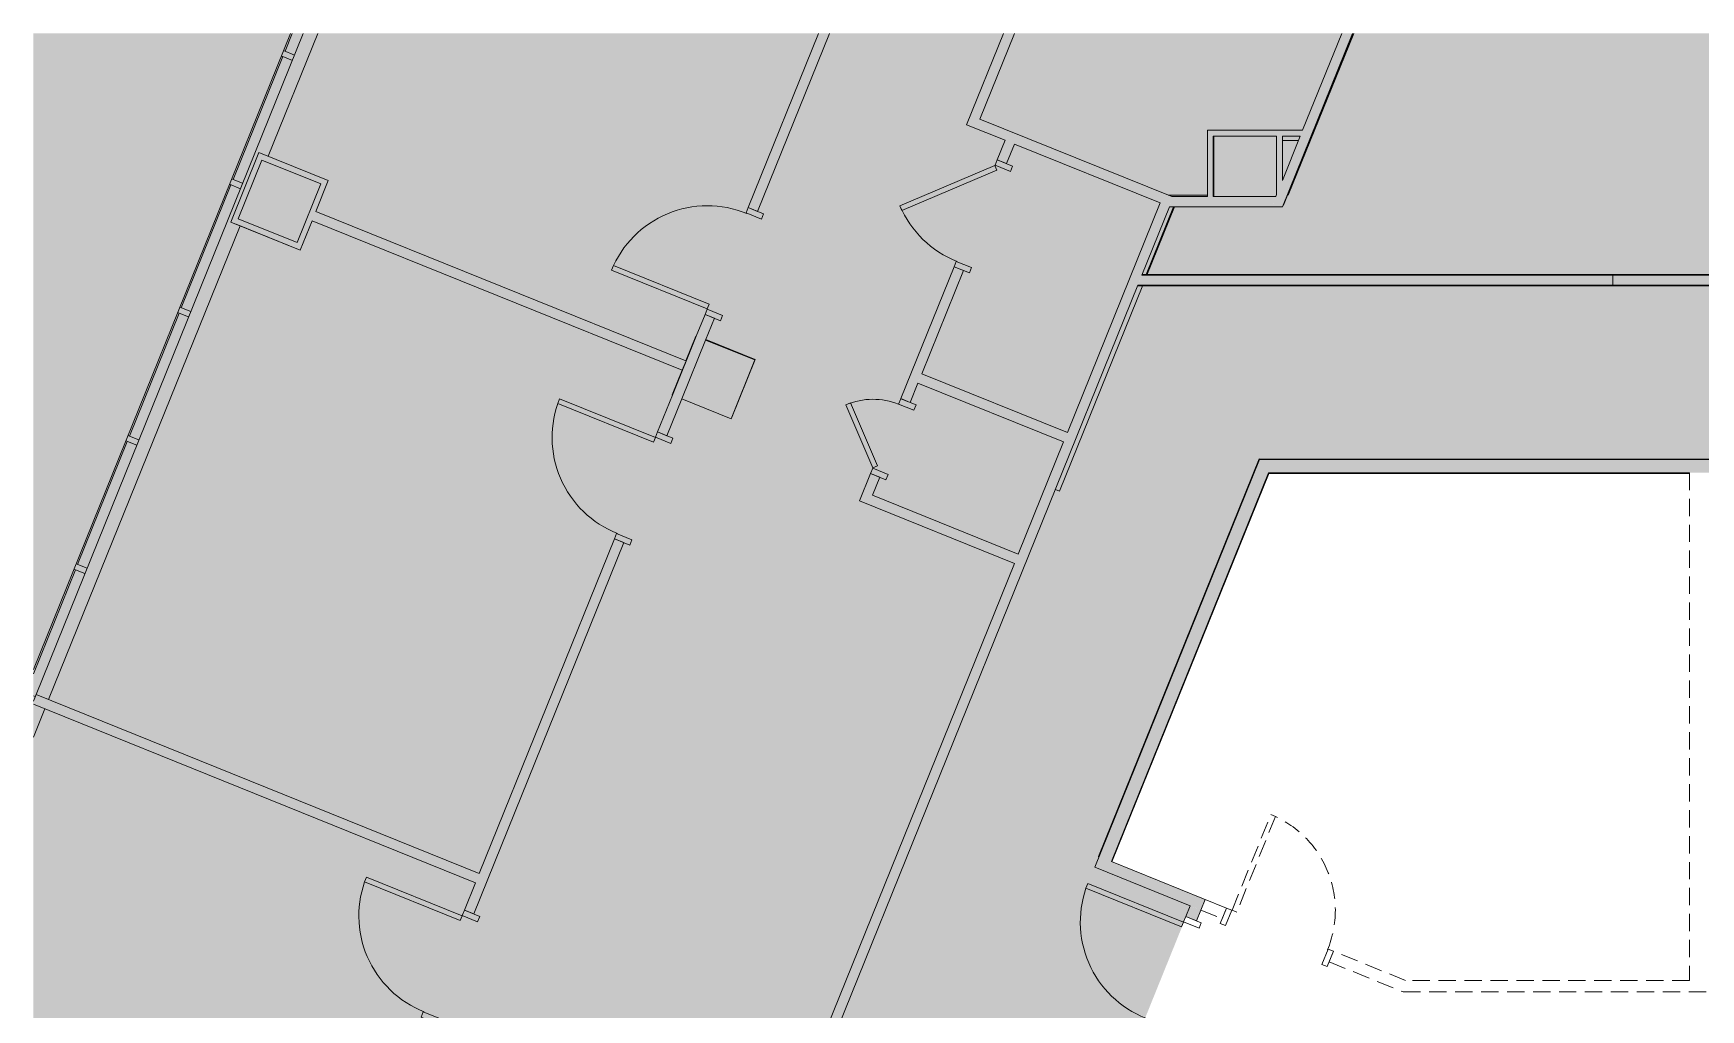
# Model space of a CAD drawing. Header units: inches. Extents: x 301 to 1681, y -483 to 1030.
# Drawn here: x 301 to 880, y 692 to 1030 of the extents above; entities that cross this region are included whole.
import ezdxf

# ---------------------------------------------------------------- set-up
doc = ezdxf.new("R2010")
doc.units = ezdxf.units.IN
doc.header["$LTSCALE"] = 48
doc.header["$MEASUREMENT"] = 0
doc.linetypes.add('Demolished', pattern=[0.1875, 0.125, -0.0625])
for name, color, linetype, lineweight in [('8th floor - 800-805 background_dwg', 8, 'Continuous', 9), ('A-DETL-GENF', 247, 'Continuous', 9), ('A-DOOR', 8, 'Continuous', 13), ('A-DOOR-FRAM', 8, 'Continuous', 20), ('A-WALL', 8, 'Continuous', 13), ('A-Wall-Bldg', 8, 'Continuous', 9), ('A-Wall-Exst', 8, 'Continuous', 9), ('A-WALL-PATT', 8, 'Continuous', 13), ('I-WALL', 8, 'Continuous', 13)]:
    doc.layers.add(name, color=color, linetype=linetype, lineweight=lineweight)

# ---------------------------------------------------------------- blocks, each defined once
blk = doc.blocks.new('Single Flush - OTJ_SOLIDFLUSH_ALUM-4827087-FIRST FLOOR DEMOLITION')
at = {"layer": 'A-DOOR'}
for p, q in [((16.15625, -1.75), (17.90625, -1.75)), ((16.15625, -37.5625), (16.15625, -1.75)), ((17.90625, -1.75), (17.90625, -37.5625)), ((17.90625, -37.5625), (16.15625, -37.5625))]:
    blk.add_line(p, q, dxfattribs=at)
blk.add_arc((17.90625, -1.75), 35.8125, 179.5, 270, dxfattribs=at)
at = {"layer": 'A-DOOR-FRAM'}
for p, q in [((-20, 4), (-20, -1.75)), ((-20, 4), (-18, 4)), ((-18, 4), (-18, -1.75)), ((18.000004, 4), (18.000004, -1.75)), ((18.000004, 4), (20.000004, 4)), ((20.000004, 4), (20.000004, -1.75)), ((-20, -1.75), (-18, -1.75)), ((18.000004, -1.75), (20.000004, -1.75))]:
    blk.add_line(p, q, dxfattribs=at)
blk = doc.blocks.new('Single Flush - OTJ_SOLIDFLUSH_ALUM-4827086-FIRST FLOOR DEMOLITION')
at = {"layer": 'A-DOOR'}
for p, q in [((16.15625, 37.5625), (16.15625, 1.75)), ((17.90625, 37.5625), (16.15625, 37.5625)), ((17.90625, 1.75), (17.90625, 37.5625)), ((16.15625, 1.75), (17.90625, 1.75))]:
    blk.add_line(p, q, dxfattribs=at)
blk.add_arc((17.90625, 1.75), 35.8125, 90, 180.5, dxfattribs=at)
at = {"layer": 'A-DOOR-FRAM'}
for p, q in [((-20, -4), (-20, 1.75)), ((-20, 1.75), (-18, 1.75)), ((-18, -4), (-18, 1.75)), ((18.000004, -4), (18.000004, 1.75)), ((18.000004, 1.75), (20.000004, 1.75)), ((20.000004, -4), (20.000004, 1.75)), ((-20, -4), (-18, -4)), ((18.000004, -4), (20.000004, -4))]:
    blk.add_line(p, q, dxfattribs=at)
blk = doc.blocks.new('Single Flush - OTJ_SOLIDFLUSH_ALUM 2_-4914806-FIRST FLOOR DEMOLITION')
at = {"layer": 'A-DOOR'}
for p, q in [((-6.17, -17.35), (10.67, -0.51)), ((11.91, -1.75), (-4.93, -18.59)), ((10.67, -0.51), (11.91, -1.75)), ((-4.93, -18.59), (-6.17, -17.35))]:
    blk.add_line(p, q, dxfattribs=at)
blk.add_arc((11.91, -1.75), 23.81, 179.5, 225, dxfattribs=at)
at = {"layer": 'A-DOOR-FRAM'}
for p, q in [((-14, 4), (-14, -1.75)), ((-14, 4), (-12, 4)), ((-12, 4), (-12, -1.75)), ((12, 4), (12, -1.75)), ((12, 4), (14, 4)), ((14, 4), (14, -1.75)), ((-14, -1.75), (-12, -1.75)), ((12, -1.75), (14, -1.75))]:
    blk.add_line(p, q, dxfattribs=at)
blk = doc.blocks.new('Single Flush - OTJ_SOLIDFLUSH_ALUM-4852181-FIRST FLOOR DEMOLITION')
at = {"layer": 'A-DOOR'}
for p, q in [((-7.42, 27.07), (-8.65, 25.84)), ((-8.65, 25.84), (16.67, 0.51)), ((17.91, 1.75), (-7.42, 27.07)), ((16.67, 0.51), (17.91, 1.75))]:
    blk.add_line(p, q, dxfattribs=at)
blk.add_arc((17.91, 1.75), 35.81, 135, 180.5, dxfattribs=at)
at = {"layer": 'A-DOOR-FRAM'}
for p, q in [((-20, -4), (-20, 1.75)), ((-20, 1.75), (-18, 1.75)), ((-18, -4), (-18, 1.75)), ((18, -4), (18, 1.75)), ((18, 1.75), (20, 1.75)), ((20, -4), (20, 1.75)), ((-20, -4), (-18, -4)), ((18, -4), (20, -4))]:
    blk.add_line(p, q, dxfattribs=at)
blk = doc.blocks.new('Single Flush - OTJ_SOLIDFLUSH_ALUM-5004453-FIRST FLOOR DEMOLITION')
at = {"layer": 'A-DOOR'}
for p, q in [((16.15625, 37.8125), (16.15625, 2)), ((17.90625, 37.8125), (16.15625, 37.8125)), ((17.90625, 2), (17.90625, 37.8125)), ((16.15625, 2), (17.90625, 2))]:
    blk.add_line(p, q, dxfattribs=at)
blk.add_arc((17.90625, 2), 35.8125, 90, 180.5, dxfattribs=at)
at = {"layer": 'A-DOOR-FRAM'}
for p, q in [((-20, -3.75), (-20, 2)), ((-20, 2), (-18, 2)), ((-18, -3.75), (-18, 2)), ((18.000004, -3.75), (18.000004, 2)), ((18.000004, 2), (20.000004, 2)), ((20.000004, -3.75), (20.000004, 2)), ((-20, -3.75), (-18, -3.75)), ((18.000004, -3.75), (20.000004, -3.75))]:
    blk.add_line(p, q, dxfattribs=at)
blk = doc.blocks.new('Single Flush - OTJ_SOLIDFLUSH_ALUM-V5-FIRST FLOOR DEMOLITION')
at = {"layer": 'A-DOOR', "linetype": 'Demolished'}
for p, q in [((16.15625, -2), (17.90625, -2)), ((16.15625, -37.8125), (16.15625, -2)), ((17.90625, -2), (17.90625, -37.8125)), ((17.90625, -37.8125), (16.15625, -37.8125))]:
    blk.add_line(p, q, dxfattribs=at)
blk.add_arc((17.90625, -2), 35.8125, 179.5, 270, dxfattribs=at)
at = {"layer": 'A-DOOR-FRAM', "linetype": 'Demolished'}
for p, q in [((-20, 3.75), (-20, -2)), ((-20, 3.75), (-18, 3.75)), ((-18, 3.75), (-18, -2)), ((18.000004, 3.75), (18.000004, -2)), ((18.000004, 3.75), (20.000004, 3.75)), ((20.000004, 3.75), (20.000004, -2)), ((-20, -2), (-18, -2)), ((18.000004, -2), (20.000004, -2))]:
    blk.add_line(p, q, dxfattribs=at)
blk = doc.blocks.new('8th floor - 800-805 background_dwg-4807125-FIRST FLOOR DEMOLITION')
at = {"layer": 'A-Wall-Bldg'}
for points in [[(710.71, 973.58), (710.98, 973.58), (710.98, 994.59), (710.71, 994.59), (710.71, 973.58)], [(543.61, 896.75), (551.85, 917.14), (534.74, 924.06), (534.65, 923.85), (551.71, 916.95), (543.55, 896.77)]]:
    blk.add_hatch(color=256, dxfattribs=at).paths.add_polyline_path(points, flags=0)
for p, q in [((301.48, 809.63), (390.63, 1030.23)), ((302.43, 800.94), (395.1, 1030.23)), ((382.92, 987.58), (400.16, 1030.23)), ((388.77, 1024.04), (391.27, 1030.23)), ((388.22, 1024.26), (392.06, 1022.71)), ((370.78, 979.54), (388.02, 1022.19)), ((391.31, 1020.86), (387.47, 1022.41)), ((352.79, 935.04), (370.03, 977.69)), ((373.33, 976.35), (369.49, 977.91)), ((370.24, 979.76), (374.08, 978.21)), ((306.77, 799.18), (373.18, 963.47)), ((394.04, 955.04), (371.79, 964.03)), ((334.81, 890.54), (352.04, 933.18)), ((355.34, 931.85), (351.5, 933.4)), ((352.25, 935.26), (356.09, 933.71)), ((531.37, 925.17), (531.45, 925.39)), ((334.26, 890.76), (338.1, 889.2)), ((316.82, 846.03), (334.06, 888.68)), ((337.35, 887.35), (333.52, 888.9)), ((319.37, 842.85), (315.53, 844.4)), ((316.28, 846.25), (320.12, 844.7)), ((301.48, 808.07), (316.07, 844.18)), ((301.48, 800.46), (302.13, 800.2)), ((301.48, 786.07), (305.46, 795.94))]:
    blk.add_line(p, q, dxfattribs=at)
at = {"layer": 'A-Wall-Bldg', "flags": 128}
blk.add_lwpolyline([(534.74, 924.06), (551.85, 917.14), (543.61, 896.75), (543.55, 896.77)], dxfattribs=at)
at = {"layer": 'A-Wall-Exst'}
for p, q in [((736.75, 974.06), (759.44, 1030.23)), ((734.71, 993.09), (740.31, 993.09)), ((708.71, 974.1), (695.05, 974.1)), ((687.7, 946.36), (697.28, 970.08)), ((726.65, 882.61), (726.65, 882.11)), ((675.57, 742.9), (730.1, 877.81)), ((729.82, 877.61), (875.89, 877.61)), ((670.89, 744.67), (671.08, 744.59))]:
    blk.add_line(p, q, dxfattribs=at)
at = {"layer": 'A-Wall-Exst', "flags": 128}
for points in [[(734.99, 970.6), (735.11, 970.6), (745.05, 995.28), (759.12, 1030.23)], [(655.96, 872.05), (657.42, 871.46), (686.28, 942.86)], [(684.46, 942.61), (733.34, 942.61), (733.34, 942.86)], [(733.34, 946.36), (733.34, 946.61), (686.08, 946.61)], [(905.1, 946.58), (733.34, 946.58), (733.34, 946.36)], [(733.34, 942.86), (733.34, 942.61), (908.67, 942.61), (996.71, 942.61), (1022.72, 942.61), (1166.7, 942.61), (1166.7, 942.86)], [(727.09, 882.43), (726.65, 882.61), (670.89, 744.67)], [(1577.02, 877.49), (1577.03, 877.49), (1577.03, 882.49), (1577.02, 882.49), (726.65, 882.49)]]:
    blk.add_lwpolyline(points, dxfattribs=at)
at = {"layer": 'A-WALL-PATT'}
for p, q in [((710.98, 994.32), (710.71, 994.59)), ((710.71, 994.59), (710.98, 994.32)), ((733.34, 942.61), (733.34, 942.86)), ((733.34, 942.86), (733.34, 942.61)), ((657.42, 871.46), (655.96, 872.05)), ((671.08, 744.59), (670.89, 744.67))]:
    blk.add_line(p, q, dxfattribs=at)
at = {"layer": 'A-WALL-PATT', "flags": 128}
for points in [[(744.96, 995.27), (745.05, 995.28)], [(733.34, 946.36), (733.34, 946.61)]]:
    blk.add_lwpolyline(points, close=True, dxfattribs=at)
for points in [[(735.02, 970.67), (735.11, 970.59), (735.06, 970.77)], [(735.06, 970.77), (735.11, 970.59), (735.02, 970.67)], [(726.65, 882.11), (726.65, 882.61), (727.08, 882.43)]]:
    blk.add_lwpolyline(points, dxfattribs=at)
at = {"layer": 'I-WALL'}
blk.add_line((687.49, 946.55), (697, 970.08), dxfattribs=at)

msp = doc.modelspace()

# ---------------------------------------------------------------- hatches: boundary and pattern name
at = {"layer": 'A-DETL-GENF'}
h = msp.add_hatch(color=256, dxfattribs=at)
h.paths.add_polyline_path([(301.48, -483.15), (1680.82, -483.15), (1680.82, 367.05), (1667.06, 372.61), (1675.3, 393.01), (1680.82, 390.78), (1680.82, 1030.23), (1594.71, 1030.23), (1594.71, 1021.49), (1579.71, 1021.5), (1579.71, 1030.23), (1474.71, 1030.23), (1474.72, 946.5), (1579.7, 946.5), (1579.7, 979.5), (1583.69, 979.45), (1583.71, 979.49), (1594.71, 979.44), (1602.63, 978.69), (1602.73, 962.72), (1603.01, 962.57), (1602.84, 946.49), (1598.83, 946.49), (1598.83, 942.49), (1508.4, 942.5), (1404.71, 942.52), (1404.71, 947.51), (1460.7, 947.51), (1460.7, 962.51), (1470.71, 962.51), (1470.71, 1030.23), (1171.71, 1030.23), (1171.71, 973.55), (1276.05, 973.53), (1276.05, 947.53), (1317.55, 947.52), (1317.55, 942.53), (1166.7, 942.54), (1166.7, 942.86), (889.38, 942.86), (889.38, 946.36), (905.1, 946.36), (905.1, 1030.23), (759.08, 1030.23), (734.78, 970.08), (695.56, 970.08), (685.98, 946.36), (849.38, 946.36), (849.38, 942.86), (684.56, 942.86), (448.58, 358.79), (445.34, 360.1), (641.79, 846.33), (588.01, 868.05), (591.85, 877.56), (595.1, 876.25), (592.57, 869.99), (643.1, 849.57), (658.83, 888.51), (608.3, 908.93), (605.58, 902.21), (602.34, 903.52), (620.83, 949.27), (624.07, 947.96), (609.61, 912.17), (660.14, 891.76), (692.33, 971.42), (641.79, 991.81), (639.05, 985.05), (635.81, 986.36), (638.55, 993.15), (625.19, 998.55), (637.99, 1030.23), (577.63, 1030.23), (552.68, 968.48), (549.44, 969.79), (573.86, 1030.23), (301.48, 1030.23), (301.48, 798.58), (302.43, 800.94), (456.13, 738.84), (503.02, 854.91), (506.27, 853.6), (454.22, 724.78), (450.98, 726.09), (454.82, 735.59), (301.48, 797.55), (301.48, 593.89), (384.03, 560.49), (415.36, 637.94), (415.07, 638.06), (423.31, 658.46), (423.62, 658.37), (435.99, 689), (439.24, 687.69), (426.85, 657.03), (443.93, 650.13), (435.69, 629.73), (418.61, 636.63), (379.12, 539.02), (375.88, 540.33), (382.72, 557.25), (301.48, 590.11), (301.48, 387.05), (306.15, 385.16), (310.36, 395.56), (316.34, 393.14), (360.88, 503.25), (364.12, 501.94), (319.58, 391.83), (338.57, 384.15), (328.86, 360.14), (301.48, 371.21), (301.48, -121.08), (496.86, -200.02), (496.81, -200.13), (530.65, -213.82), (559.13, -143.35), (487.43, -114.38), (477.2, -139.72), (343.66, -85.77), (343.76, -85.54), (343.45, -85.41), (393.18, 37.53), (383, 41.64), (447.68, 201.71), (450.8, 200.45), (465.71, 237.3), (465.81, 237.25), (466.68, 239.41), (471.32, 237.53), (450.92, 187.42), (413.21, 94.2), (501.02, 58.71), (559.01, 201.28), (574.44, 239.43), (486.47, 275.02), (484.79, 270.87), (480.16, 272.74), (480.8, 274.34), (480.71, 274.38), (492.2, 302.8), (492.31, 302.8), (492.64, 303.63), (497.28, 301.76), (489.47, 282.44), (577.44, 246.85), (582.63, 259.71), (574.39, 263.05), (582.63, 283.44), (603.03, 275.19), (594.78, 254.8), (592.89, 255.56), (587.69, 242.7), (641.05, 221.12), (737.8, 460.29), (615.11, 509.86), (597.9, 467.3), (568.92, 479.02), (510.84, 335.34), (506.21, 337.21), (507.27, 339.86), (507.2, 339.88), (584.26, 530.32), (588.89, 528.45), (587.62, 525.28), (677.39, 489.01), (692.35, 526), (682.31, 530.06), (690.55, 550.45), (706.13, 544.15), (708.41, 554.3), (614.65, 592.18), (602.4, 561.85), (597.76, 563.73), (611.33, 597.29), (644.61, 583.85), (646.21, 587.79), (646.32, 587.74), (661.3, 624.83), (661.19, 624.87), (686.22, 686.82), (686.33, 686.78), (701.32, 723.87), (701.2, 723.91), (702.66, 727.52), (669.45, 740.94), (726.65, 882.49), (1577.02, 882.49), (1577.02, 841.12), (1657.61, 841.12), (1657.65, 638.31), (1666.03, 634.97), (1657.61, 634.97), (1657.61, 633.49), (1274.43, 633.49), (1344.35, 529.79), (1394.53, 509.77), (1380.06, 473.95), (1399.93, 444.48), (1413.8, 424.57), (1327.76, 366.55), (1303.11, 403.11), (1011.25, 206.36), (1038.1, 166.53), (929.56, 93.35), (929.56, -450.17), (758.42, -450.17), (758.42, -454.42), (754.92, -454.42), (754.92, -411.73), (629.46, -361.05), (613.67, -400.15), (610.42, -398.84), (612.75, -393.07), (564.59, -373.61), (562.26, -379.38), (559.02, -378.07), (574.81, -338.97), (462.78, -293.71), (451.73, -321.05), (444.54, -318.15), (445.86, -314.91), (449.8, -316.5), (495.54, -203.27), (384.75, -158.5), (339, -271.73), (359.02, -279.82), (362.17, -272.03), (381.64, -279.89), (378.49, -287.69), (408.77, -299.92), (407.46, -303.17), (377.18, -290.94), (371.14, -305.89), (351.67, -298.02), (357.71, -283.07), (334.44, -273.67), (381.5, -157.19), (301.48, -124.86), (301.48, -450.17)], flags=0)
h.paths.add_polyline_path([(614.06, -389.82), (626.22, -359.74), (616.5, -355.81), (605.45, -383.16), (574.9, -370.82), (585.95, -343.47), (578.06, -340.28), (565.91, -370.37), (613.67, -389.66)], flags=0)
h.paths.add_polyline_path([(426.88, 27.69), (437.43, 53.6), (398.04, 69.51), (387.56, 43.57), (425.8, 28.12)], flags=0)
h.paths.add_polyline_path([(564.9, 64.65), (587.68, 120.97), (619.7, 108.03), (758.62, 451.88), (741.51, 458.79), (641.76, 212.2), (584.69, 235.29), (583.51, 232.39), (632.7, 212.51), (610.96, 158.73), (557.14, 180.51), (580.05, 237.16), (579.08, 237.56), (579.04, 237.47), (579.16, 237.43), (534.04, 125.87), (557.22, 116.5), (565.68, 137.19), (569.39, 135.69), (559.5, 111.23), (532.41, 122.18), (516.97, 84.02), (558.89, 67.08)], flags=0)
h.paths.add_polyline_path([(1071.76, 164.62), (1069.46, 164.62), (1067.21, 165.09), (1065.11, 166.03), (1063.25, 167.38), (1061.71, 169.09), (1060.56, 171.08), (1059.85, 173.27), (1059.61, 175.56), (1059.85, 177.84), (1060.56, 180.03), (1061.71, 182.02), (1063.25, 183.73), (1065.11, 185.08), (1067.21, 186.02), (1069.46, 186.5), (1071.76, 186.5), (1074.01, 186.02), (1076.11, 185.08), (1077.97, 183.73), (1079.51, 182.02), (1080.66, 180.03), (1081.37, 177.84), (1081.61, 175.56), (1081.37, 173.27), (1080.66, 171.08), (1079.51, 169.09), (1077.97, 167.38), (1076.11, 166.03), (1074.01, 165.09)], flags=0)
h.paths.add_polyline_path([(608.2, 165.24), (626.18, 209.75), (581.69, 227.73), (563.74, 183.23), (608.2, 165.24)], flags=0)
h.paths.add_polyline_path([(583.05, 244.58), (588.25, 257.43), (587.28, 257.83), (582.08, 244.97), (582.64, 244.74)], flags=0)
h.paths.add_polyline_path([(432.23, 318.3), (428.98, 319.61), (430.36, 323.01), (433.6, 321.7), (432.76, 319.61)], flags=0)
h.paths.add_polyline_path([(1310.24, 348.99), (1307.99, 349.47), (1305.89, 350.4), (1304.03, 351.75), (1302.49, 353.46), (1301.34, 355.45), (1300.63, 357.64), (1300.39, 359.93), (1300.63, 362.21), (1301.34, 364.4), (1302.63, 366.55), (1304.03, 368.1), (1305.89, 369.45), (1307.99, 370.39), (1310.24, 370.87), (1312.54, 370.87), (1314.79, 370.39), (1316.89, 369.45), (1318.75, 368.1), (1320.29, 366.39), (1321.44, 364.4), (1322.15, 362.21), (1322.39, 359.93), (1322.15, 357.64), (1321.44, 355.45), (1320.29, 353.46), (1318.75, 351.75), (1316.89, 350.4), (1314.79, 349.47), (1312.54, 348.99)], flags=0)
h.paths.add_polyline_path([(307.19, 371.06), (315.4, 391.36), (311.46, 392.96), (303.25, 372.65), (306.15, 371.48)], flags=0)
h.paths.add_polyline_path([(301.48, 373.61), (304.84, 381.92), (301.48, 383.28), (301.48, 378.3)], flags=0)
h.paths.add_polyline_path([(595.96, 471.86), (611.87, 511.17), (586.12, 521.57), (570.23, 482.27), (594.65, 472.39)], flags=0)
h.paths.add_polyline_path([(692.38, 482.96), (696.4, 500.88), (689.61, 484.07), (692.22, 483.02)], flags=0)
h.paths.add_polyline_path([(685.91, 485.57), (700.85, 522.56), (696.06, 524.5), (681.1, 487.51)], flags=0)
h.paths.add_polyline_path([(521.25, 890.68), (518.01, 891.99), (523.16, 904.76), (523.07, 904.8), (526.53, 913.37), (398.16, 965.24), (394.04, 955.04), (369.93, 964.78), (379.67, 988.89), (403.78, 979.15), (399.47, 968.48), (527.84, 916.62), (531.31, 925.2), (531.38, 925.2), (534.45, 932.7), (537.7, 931.39), (534.74, 924.06), (551.85, 917.14), (543.61, 896.75), (543.54, 896.75), (543.47, 896.56), (526.41, 903.45), (523.21, 895.53)], flags=0)
h.paths.add_polyline_path([(991.15, 946.36), (1166.7, 946.36), (1166.7, 1030.23), (908.6, 1030.23), (908.6, 946.36)], flags=0)
h.paths.add_polyline_path([(1308.7, 947.53), (1286.71, 947.53), (1286.71, 994.53), (1308.71, 994.53), (1308.7, 947.53)], flags=0)
h.paths.add_polyline_path([(1271.05, 947.53), (1271.05, 969.07), (1171.71, 969.07), (1171.71, 947.53), (1260.44, 947.53)], flags=0)
h.paths.add_polyline_path([(998.71, 972.56), (998.7, 972.57), (998.71, 994.57), (1020.98, 994.6), (1020.98, 972.6), (1020.71, 972.56)], flags=0)
h.paths.add_polyline_path([(698.22, 973.58), (708.71, 973.58), (708.71, 996.59), (741.72, 996.59), (755.31, 1030.23), (641.76, 1030.23), (629.74, 1000.48), (696.34, 973.58), (696.98, 973.58)], flags=0)
h.paths.add_polyline_path([(734.71, 979.24), (740.91, 994.59), (734.71, 994.59), (734.71, 991.84)], flags=0)
at = {"layer": 'A-WALL'}
for points in [[(731.73, 973.58), (732.42, 973.58), (732.71, 974.29), (732.71, 994.59), (710.98, 994.59), (710.98, 973.58), (731.01, 973.58)], [(392.94, 957.65), (401.18, 978.04), (380.78, 986.29), (372.54, 965.89)]]:
    msp.add_hatch(color=256, dxfattribs=at).paths.add_polyline_path(points, flags=0)
h = msp.add_hatch(color=256, dxfattribs=at)
h.paths.add_polyline_path([(543.47, 896.56), (551.71, 916.95), (534.65, 923.85), (526.41, 903.45), (542.99, 896.75)], flags=0)
h.paths.add_polyline_path([(523.16, 904.76), (531.37, 925.17), (531.3, 925.16), (527.89, 916.6), (526.57, 913.36), (526.53, 913.36), (523.07, 904.8), (523.11, 904.78)], flags=0)
at = {"layer": 'A-Wall-Bldg'}
for points in [[(710.71, 973.58), (710.98, 973.58), (710.98, 994.59), (710.71, 994.59), (710.71, 973.58)], [(543.61, 896.75), (551.85, 917.14), (534.74, 924.06), (534.65, 923.85), (551.71, 916.95), (543.55, 896.77)]]:
    msp.add_hatch(color=256, dxfattribs=at).paths.add_polyline_path(points, flags=0)
at = {"layer": 'A-WALL-PATT'}
h = msp.add_hatch(color=256, dxfattribs=at)
h.paths.add_polyline_path([(426.85, 657.03), (439.24, 687.69), (435.99, 689), (423.62, 658.34), (426.85, 657.03)], flags=0)
h.paths.add_polyline_path([(454.22, 724.78), (506.27, 853.6), (503.02, 854.91), (450.98, 726.09)], flags=0)
h.paths.add_polyline_path([(521.25, 890.68), (537.7, 931.39), (534.45, 932.7), (518.01, 891.99)], flags=0)
h.paths.add_polyline_path([(552.68, 968.48), (577.63, 1030.23), (573.86, 1030.23), (549.44, 969.79)], flags=0)
for points in [[(629.74, 1000.48), (641.76, 1030.23), (637.99, 1030.23), (626.5, 1001.79)], [(734.78, 970.08), (759.08, 1030.23), (755.31, 1030.23), (731.01, 970.08), (734.71, 970.08)], [(695.57, 970.11), (696.89, 973.36), (626.5, 1001.79), (625.19, 998.55), (695.56, 970.12)], [(708.71, 973.58), (710.71, 973.58), (710.71, 996.59), (708.71, 996.59), (708.71, 980.24)], [(732.71, 994.59), (732.71, 994.59), (740.91, 994.59), (741.72, 996.59), (710.71, 996.59), (710.71, 994.59), (710.98, 994.59)], [(732.71, 974.29), (734.71, 979.24), (734.71, 994.59), (732.71, 994.59), (732.71, 991.84)], [(371.79, 964.03), (381.53, 988.14), (379.67, 988.89), (369.93, 964.78)], [(403.03, 977.3), (403.78, 979.15), (381.53, 988.14), (380.78, 986.29), (401.18, 978.04)], [(394.04, 955.04), (403.03, 977.3), (401.18, 978.04), (392.19, 955.79), (392.94, 955.49)], [(696.66, 970.08), (731.01, 970.08), (732.42, 973.58), (696.34, 973.58), (696.89, 973.36), (695.56, 970.08), (696.34, 970.08)], [(526.57, 913.36), (527.89, 916.6), (399.47, 968.48), (398.16, 965.24), (473.89, 934.64)], [(847.38, 942.86), (847.38, 946.36), (685.98, 946.36), (684.56, 942.86), (818.73, 942.86)], [(658.83, 888.51), (660.14, 891.76), (609.61, 912.17), (608.3, 908.93), (646.31, 893.57)], [(1032.62, 877.81), (1573.02, 877.81), (1573.02, 882.44), (726.78, 882.44), (724.91, 877.81), (1028.62, 877.81)], [(673.92, 739.26), (729.9, 877.81), (724.91, 877.81), (669.63, 740.99)], [(641.79, 846.33), (643.1, 849.57), (589.32, 871.3), (588.01, 868.05), (641.68, 846.37)], [(454.82, 735.59), (456.13, 738.84), (302.43, 800.94), (301.48, 798.58), (301.48, 797.55), (448.58, 738.11)], [(706.43, 726.12), (707.92, 729.83), (675.42, 742.96), (673.92, 739.26), (706.41, 726.13)]]:
    msp.add_hatch(color=256, dxfattribs=at).paths.add_polyline_path(points, flags=0)
h = msp.add_hatch(color=256, dxfattribs=at)
h.paths.add_polyline_path([(592.57, 869.99), (595.1, 876.25), (591.85, 877.56), (589.32, 871.3), (591.85, 870.28)], flags=0)
h.paths.add_polyline_path([(605.58, 902.21), (624.07, 947.96), (620.83, 949.27), (602.34, 903.52)], flags=0)
h.paths.add_polyline_path([(639.05, 985.05), (641.79, 991.84), (638.55, 993.15), (635.81, 986.36)], flags=0)
h = msp.add_hatch(color=256, dxfattribs=at)
h.paths.add_polyline_path([(372.54, 965.89), (372.54, 965.89), (372.54, 964.78)], flags=0)
h.paths.add_polyline_path([(392.19, 955.79), (392.93, 957.65), (372.54, 965.89), (371.79, 964.03), (387.6, 957.65)], flags=0)
h = msp.add_hatch(color=256, dxfattribs=at)
h.paths.add_polyline_path([(432.23, 318.3), (433.6, 321.7), (430.36, 323.01), (428.98, 319.61)], flags=0)
h.paths.add_polyline_path([(448.58, 358.79), (695.56, 970.12), (692.33, 971.42), (445.34, 360.1)], flags=0)
h = msp.add_hatch(color=256, dxfattribs=at)
h.paths.add_polyline_path([(889.38, 942.86), (905.13, 942.86), (905.1, 946.36), (889.38, 946.36)], flags=0)
h.paths.add_polyline_path([(847.38, 942.86), (849.38, 942.86), (849.38, 946.36), (847.38, 946.36)], flags=0)
h = msp.add_hatch(color=256, dxfattribs=at)
h.paths.add_polyline_path([(648.32, 582.35), (649.92, 586.29), (646.21, 587.79), (644.61, 583.85), (646.31, 583.16)], flags=0)
h.paths.add_polyline_path([(664.9, 623.38), (689.93, 685.33), (686.22, 686.82), (661.19, 624.87)], flags=0)
h.paths.add_polyline_path([(704.91, 722.41), (706.41, 726.13), (702.7, 727.62), (701.2, 723.91), (702.7, 723.3)], flags=0)

# ---------------------------------------------------------------- linework, layer by layer
at = {"layer": 'A-WALL'}
for p, q in [((710.98, 994.59), (710.98, 973.58)), ((732.71, 994.59), (710.98, 994.59)), ((732.71, 974.29), (732.71, 994.59)), ((380.78, 986.29), (372.54, 965.89)), ((401.18, 978.04), (380.78, 986.29)), ((392.94, 957.65), (401.18, 978.04)), ((710.98, 973.58), (732.42, 973.58)), ((732.42, 973.58), (732.71, 974.29)), ((372.54, 965.89), (392.94, 957.65)), ((523.16, 904.76), (531.41, 925.16)), ((534.65, 923.85), (526.41, 903.45)), ((531.31, 925.2), (527.84, 916.62)), ((531.41, 925.16), (531.31, 925.2)), ((551.71, 916.95), (534.65, 923.85)), ((527.89, 916.6), (526.57, 913.36)), ((527.84, 916.62), (527.89, 916.6)), ((543.47, 896.56), (551.71, 916.95)), ((526.53, 913.37), (523.07, 904.8)), ((526.57, 913.36), (526.53, 913.37)), ((523.07, 904.8), (523.16, 904.76)), ((526.41, 903.45), (543.47, 896.56)), ((726.78, 882.44), (669.63, 740.99)), ((1573.02, 882.44), (726.78, 882.44)), ((675.42, 742.96), (729.9, 877.81)), ((729.9, 877.81), (875.89, 877.81)), ((669.63, 740.99), (673.92, 739.26))]:
    msp.add_line(p, q, dxfattribs=at)
at = {"layer": 'A-Wall-Bldg'}
for p, q in [((301.48, 809.63), (390.63, 1030.23)), ((302.43, 800.94), (395.1, 1030.23)), ((382.92, 987.58), (400.16, 1030.23)), ((388.77, 1024.04), (391.27, 1030.23)), ((388.22, 1024.26), (392.06, 1022.71)), ((370.78, 979.54), (388.02, 1022.19)), ((391.31, 1020.86), (387.47, 1022.41)), ((352.79, 935.04), (370.03, 977.69)), ((373.33, 976.35), (369.49, 977.91)), ((370.24, 979.76), (374.08, 978.21)), ((306.77, 799.18), (373.18, 963.47)), ((394.04, 955.04), (371.79, 964.03)), ((334.81, 890.54), (352.04, 933.18)), ((355.34, 931.85), (351.5, 933.4)), ((352.25, 935.26), (356.09, 933.71)), ((531.37, 925.17), (531.45, 925.39)), ((334.26, 890.76), (338.1, 889.2)), ((316.82, 846.03), (334.06, 888.68)), ((337.35, 887.35), (333.52, 888.9)), ((319.37, 842.85), (315.53, 844.4)), ((316.28, 846.25), (320.12, 844.7)), ((301.48, 808.07), (316.07, 844.18)), ((301.48, 800.46), (302.13, 800.2)), ((301.48, 786.07), (305.46, 795.94))]:
    msp.add_line(p, q, dxfattribs=at)
at = {"layer": 'A-Wall-Bldg', "flags": 128}
msp.add_lwpolyline([(534.74, 924.06), (551.85, 917.14), (543.61, 896.75), (543.55, 896.77)], dxfattribs=at)
at = {"layer": 'A-Wall-Exst'}
for p, q in [((736.75, 974.06), (759.44, 1030.23)), ((734.71, 993.09), (740.31, 993.09)), ((708.71, 974.1), (695.05, 974.1)), ((687.7, 946.36), (697.28, 970.08)), ((726.65, 882.61), (726.65, 882.11)), ((675.57, 742.9), (730.1, 877.81)), ((729.82, 877.61), (875.89, 877.61)), ((670.89, 744.67), (671.08, 744.59))]:
    msp.add_line(p, q, dxfattribs=at)
at = {"layer": 'A-Wall-Exst', "flags": 128}
for points in [[(734.99, 970.6), (735.11, 970.6), (745.05, 995.28), (759.12, 1030.23)], [(655.96, 872.05), (657.42, 871.46), (686.28, 942.86)], [(684.46, 942.61), (733.34, 942.61), (733.34, 942.86)], [(733.34, 946.36), (733.34, 946.61), (686.08, 946.61)], [(905.1, 946.58), (733.34, 946.58), (733.34, 946.36)], [(733.34, 942.86), (733.34, 942.61), (908.67, 942.61), (996.71, 942.61), (1022.72, 942.61), (1166.7, 942.61), (1166.7, 942.86)], [(727.09, 882.43), (726.65, 882.61), (670.89, 744.67)], [(1577.02, 877.49), (1577.03, 877.49), (1577.03, 882.49), (1577.02, 882.49), (726.65, 882.49)]]:
    msp.add_lwpolyline(points, dxfattribs=at)
at = {"layer": 'A-WALL-PATT'}
for p, q in [((710.98, 994.32), (710.71, 994.59)), ((710.71, 994.59), (710.98, 994.32)), ((733.34, 942.61), (733.34, 942.86)), ((733.34, 942.86), (733.34, 942.61)), ((657.42, 871.46), (655.96, 872.05)), ((671.08, 744.59), (670.89, 744.67))]:
    msp.add_line(p, q, dxfattribs=at)
at = {"layer": 'A-WALL-PATT', "flags": 128}
for points in [[(744.96, 995.27), (745.05, 995.28)], [(733.34, 946.36), (733.34, 946.61)]]:
    msp.add_lwpolyline(points, close=True, dxfattribs=at)
for points in [[(735.02, 970.67), (735.11, 970.59), (735.06, 970.77)], [(735.06, 970.77), (735.11, 970.59), (735.02, 970.67)], [(726.65, 882.11), (726.65, 882.61), (727.08, 882.43)]]:
    msp.add_lwpolyline(points, dxfattribs=at)
at = {"layer": 'I-WALL'}
for p, q in [((573.86, 1030.23), (549.44, 969.79)), ((552.68, 968.48), (577.63, 1030.23)), ((637.99, 1030.23), (625.19, 998.55)), ((629.74, 1000.48), (641.76, 1030.23)), ((734.78, 970.08), (759.08, 1030.23)), ((755.31, 1030.23), (741.72, 996.59)), ((696.34, 973.58), (629.74, 1000.48)), ((625.19, 998.55), (638.55, 993.15)), ((708.71, 996.59), (708.71, 973.58)), ((741.72, 996.59), (708.71, 996.59)), ((638.55, 993.15), (635.81, 986.36)), ((639.05, 985.05), (641.8, 991.84)), ((641.8, 991.84), (692.33, 971.42)), ((710.71, 973.58), (710.71, 994.59)), ((710.71, 994.59), (710.98, 994.59)), ((740.91, 994.59), (734.71, 979.24)), ((734.71, 994.59), (740.91, 994.59)), ((734.71, 979.24), (734.71, 994.59)), ((379.67, 988.89), (369.93, 964.78)), ((403.78, 979.15), (379.67, 988.89)), ((635.81, 986.36), (639.05, 985.05)), ((399.47, 968.48), (403.78, 979.15)), ((708.71, 973.58), (696.34, 973.58)), ((710.98, 973.58), (710.71, 973.58)), ((527.84, 916.62), (399.47, 968.48)), ((549.44, 969.79), (552.68, 968.48)), ((692.33, 971.42), (660.14, 891.76)), ((685.98, 946.36), (695.56, 970.08)), ((687.49, 946.55), (697, 970.08)), ((695.56, 970.08), (734.78, 970.08)), ((369.93, 964.78), (394.04, 955.04)), ((394.04, 955.04), (398.16, 965.24)), ((398.16, 965.24), (526.53, 913.37)), ((620.83, 949.27), (602.34, 903.52)), ((624.07, 947.96), (620.83, 949.27)), ((448.58, 358.79), (684.56, 942.86)), ((609.61, 912.17), (624.07, 947.96)), ((684.56, 942.86), (1166.72, 942.86)), ((905.1, 946.36), (685.98, 946.36)), ((849.38, 942.86), (849.38, 946.36)), ((534.45, 932.7), (531.41, 925.16)), ((537.7, 931.39), (534.45, 932.7)), ((534.65, 923.85), (537.7, 931.39)), ((605.58, 902.21), (608.3, 908.93)), ((608.3, 908.93), (658.83, 888.51)), ((660.14, 891.76), (609.61, 912.17)), ((523.16, 904.76), (518.01, 891.99)), ((521.25, 890.68), (526.41, 903.45)), ((602.34, 903.52), (605.58, 902.21)), ((518.01, 891.99), (521.25, 890.68)), ((658.83, 888.51), (643.1, 849.57)), ((591.85, 877.56), (588.01, 868.05)), ((595.1, 876.25), (591.85, 877.56)), ((592.57, 869.99), (595.1, 876.25)), ((588.01, 868.05), (641.79, 846.33)), ((643.1, 849.57), (592.57, 869.99)), ((454.22, 724.78), (506.27, 853.6)), ((503.02, 854.91), (456.13, 738.84)), ((506.27, 853.6), (503.02, 854.91)), ((641.79, 846.33), (445.34, 360.1)), ((302.43, 800.94), (301.48, 798.58)), ((456.13, 738.84), (302.43, 800.94)), ((301.48, 797.55), (454.82, 735.59)), ((715.33, 726.84), (675.42, 742.96)), ((454.82, 735.59), (450.98, 726.09)), ((673.92, 739.26), (702.7, 727.62)), ((706.43, 726.12), (707.92, 729.83)), ((450.98, 726.09), (454.22, 724.78)), ((702.7, 727.62), (701.2, 723.91)), ((701.2, 723.91), (704.91, 722.41)), ((704.91, 722.41), (706.41, 726.13))]:
    msp.add_line(p, q, dxfattribs=at)
at = {"layer": 'I-WALL', "linetype": 'Demolished'}
for p, q in [((849.38, 946.36), (849.38, 942.86)), ((875.89, 877.81), (875.89, 701.74)), ((707.92, 729.83), (706.43, 726.12)), ((706.41, 726.13), (713.83, 723.13)), ((713.83, 723.13), (715.33, 726.84)), ((752.42, 711.85), (750.92, 708.15)), ((777.44, 701.74), (752.42, 711.85)), ((750.92, 708.15), (776.66, 697.74)), ((875.89, 701.74), (777.44, 701.74)), ((776.66, 697.74), (985.62, 697.74))]:
    msp.add_line(p, q, dxfattribs=at)

# ---------------------------------------------------------------- block references
at = {"layer": '8th floor - 800-805 background_dwg'}
msp.add_blockref('8th floor - 800-805 background_dwg-4807125-FIRST FLOOR DEMOLITION', (0, 0), dxfattribs=at)
msp.add_blockref('8th floor - 800-805 background_dwg-4807125-FIRST FLOOR DEMOLITION', (0, 0), dxfattribs=at)
msp.add_blockref('8th floor - 800-805 background_dwg-4807125-FIRST FLOOR DEMOLITION', (0, 0), dxfattribs=at)
at = {"layer": 'A-DOOR'}
for name, p, rotation in [('Single Flush - OTJ_SOLIDFLUSH_ALUM-4852181-FIRST FLOOR DEMOLITION', (629.94, 967.16), 67.99999999999969), ('Single Flush - OTJ_SOLIDFLUSH_ALUM-4827087-FIRST FLOOR DEMOLITION', (543.57, 950.59), 247.9999999999997), ('Single Flush - OTJ_SOLIDFLUSH_ALUM 2_-4914806-FIRST FLOOR DEMOLITION', (598.72, 889.88), 247.9999999999997), ('Single Flush - OTJ_SOLIDFLUSH_ALUM-4827086-FIRST FLOOR DEMOLITION', (512.14, 872.79), 67.99999999999994), ('Single Flush - OTJ_SOLIDFLUSH_ALUM-4827086-FIRST FLOOR DEMOLITION', (445.11, 706.89), 67.99999999999994), ('Single Flush - OTJ_SOLIDFLUSH_ALUM-5004453-FIRST FLOOR DEMOLITION', (695.57, 704.62), 67.99999999999972)]:
    msp.add_blockref(name, p, dxfattribs=dict(at, rotation=rotation))
at = {"layer": 'A-DOOR', "linetype": 'Demolished', "rotation": 157.9999999999997}
msp.add_blockref('Single Flush - OTJ_SOLIDFLUSH_ALUM-V5-FIRST FLOOR DEMOLITION', (733.12, 717.49), dxfattribs=at)

doc.saveas('drawing.dxf')
